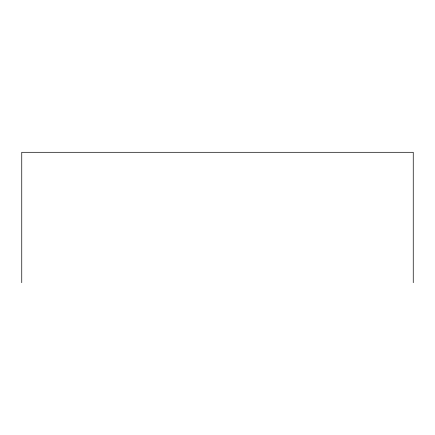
<?xml version="1.0" encoding="UTF-8"?>
<svg xmlns="http://www.w3.org/2000/svg" width="435" height="435" viewBox="0 0 435 435"><rect width="100%" height="100%" fill="white"/><g stroke="black" fill="none" stroke-linecap="round" stroke-linejoin="round"><path stroke-width="0.65" d="M413.25 282.696L413.25 152.304L21.75 152.304L21.75 282.696"/></g></svg>
